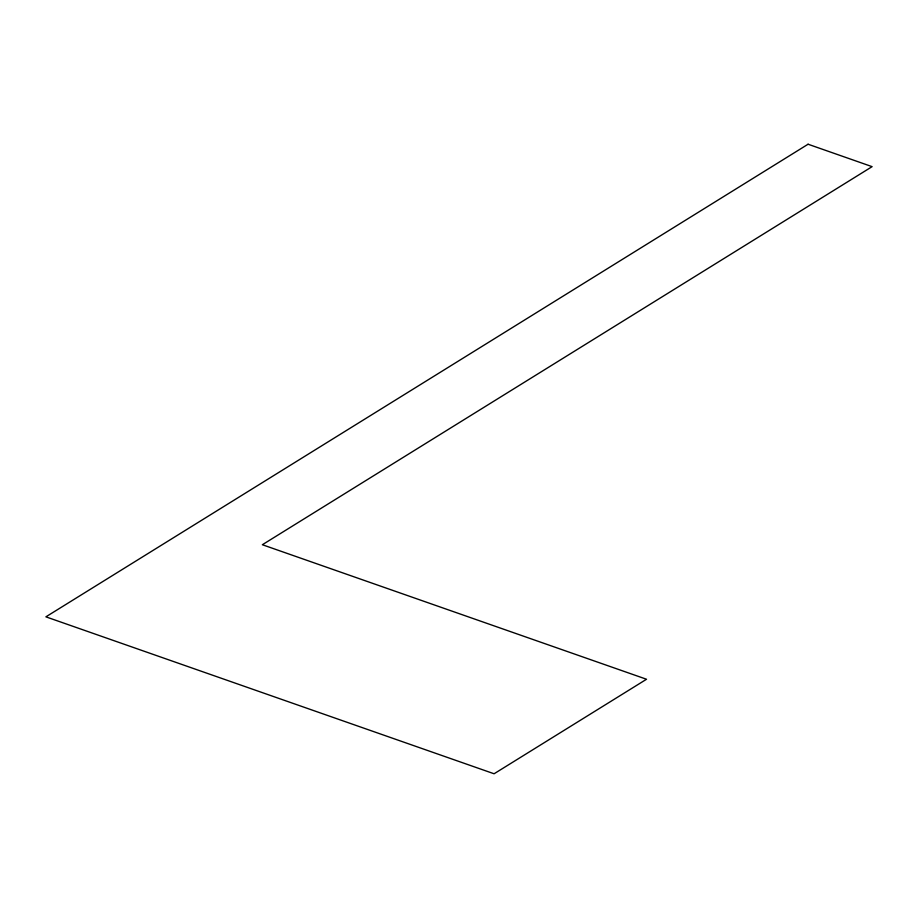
<?xml version="1.0" encoding="UTF-8"?>
<svg xmlns="http://www.w3.org/2000/svg" width="918" height="918" viewBox="0 0 918 918"><rect width="100%" height="100%" fill="white"/><g stroke="black" fill="none" stroke-linecap="round" stroke-linejoin="round"><path stroke-width="1.38" d="M808.07 144.229L45.9 616.839L494.091 773.771L646.524 679.251L262.364 544.73L872.1 166.651L808.07 144.229"/></g></svg>
